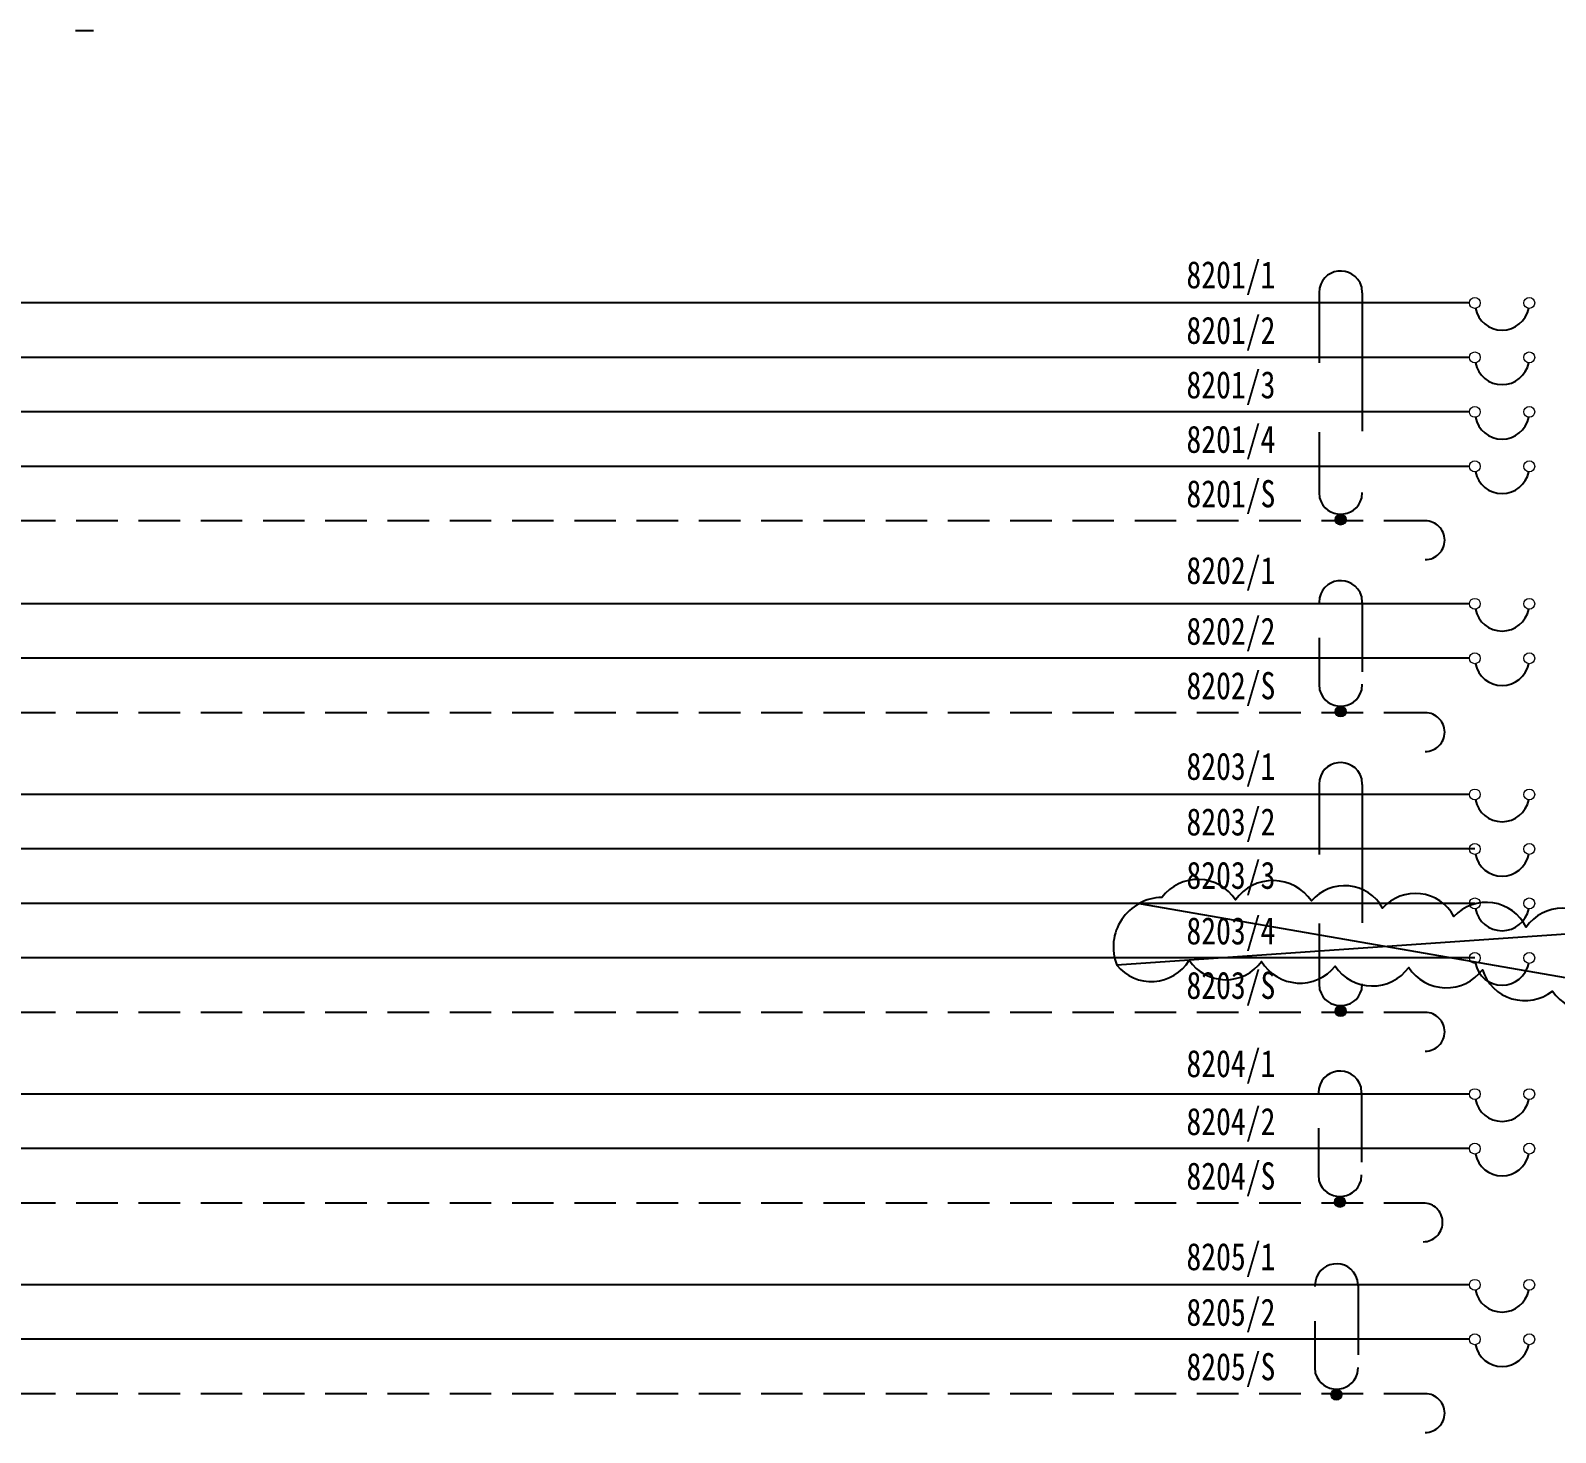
# Model space of a CAD drawing. Header units: millimetres. Extents: x 1677 to 2236, y -507 to -75.
# Drawn here: x 2093.2 to 2163.2, y -429.7 to -365.4 of the extents above; entities that cross this region are included whole.
import ezdxf
from ezdxf.enums import TextEntityAlignment as Align

# ---------------------------------------------------------------- set-up
doc = ezdxf.new("R2010")
doc.units = ezdxf.units.MM
doc.linetypes.add('HIDDEN', pattern=[9.525, 6.35, -3.175])
for name, color, linetype, lineweight in [('7', 7, 'Continuous', 15), ('LINE', 7, 'Continuous', 15), ('TEXT', 7, 'Continuous', 15)]:
    doc.layers.add(name, color=color, linetype=linetype, lineweight=lineweight)
for name, color, linetype in [('SHIELD', 41, 'Continuous'), ('TX+', 1, 'Continuous'), ('TX-', 30, 'Continuous')]:
    doc.layers.add(name, color=color, linetype=linetype)
doc.styles.add('ROMANS', font='txt', dxfattribs={"height": 0.2})

# ---------------------------------------------------------------- blocks, each defined once
blk = doc.blocks.new('BALL')
at = {"layer": 'LINE'}
h = blk.add_hatch(color=256, dxfattribs=at)
h.paths.add_polyline_path([(203.75, 320.229, 0.41419), (203.5, 319.979), (203.75, 319.979)])
h.paths.add_polyline_path([(203.75, 320.229), (203.75, 319.979), (204, 319.979, 0.41419)])
h.paths.add_polyline_path([(204, 319.979, 0.00002), (204, 319.979), (203.5, 319.979, 1.00004)])
blk.add_circle((203.75, 319.979), 0.25, dxfattribs=at)
blk = doc.blocks.new('A$C38FC7A60')
at = {"layer": 'SHIELD', "linetype": 'HIDDEN'}
for p, q in [((-1.98, 10), (-1.98, 2.5)), ((0, 0), (0, 0.52))]:
    blk.add_line(p, q, dxfattribs=at)
for points in [[(-1.98, 10), (-1.98, 10), (-1.94, 10.52), (-1.94, 10.52), (-1.23, 12.78), (1.93, 12.35), (1.98, 10), (1.98, 10), (1.98, 2.5), (1.98, 2.5)], [(1.98, 2.5), (1.98, 2.5), (1.94, 1.98), (1.94, 1.98), (1.34, 0.01), (-1.34, 0.01), (-1.94, 1.98), (-1.94, 1.98), (-1.98, 2.5), (-1.98, 2.5)]]:
    blk.add_open_spline(points, degree=3, knots=[0, 0, 0, 0, 1, 1, 1, 2, 2, 2, 3, 3, 3, 3], dxfattribs=at)
at = {"layer": 'SHIELD', "linetype": 'HIDDEN', "xscale": -2, "yscale": 2, "zscale": 2}
blk.add_blockref('BALL', (407.5, -639.96), dxfattribs=at)

msp = doc.modelspace()

# ---------------------------------------------------------------- linework, layer by layer
at = {"color": 0}
msp.add_line((2095.233, -365.357), (2096.067, -365.357), dxfattribs=at)
for p, q in [((2159.208, -377.857), (1817.139, -377.857)), ((2159.208, -380.357), (1817.139, -380.357)), ((2159.208, -382.857), (1817.139, -382.857)), ((2159.208, -385.357), (1817.139, -385.357)), ((2159.208, -391.664), (1817.139, -391.664)), ((2159.208, -394.164), (1817.139, -394.164)), ((2159.208, -400.414), (1817.139, -400.414)), ((2159.458, -402.914), (1817.139, -402.914)), ((2159.208, -405.414), (1817.139, -405.414)), ((2159.458, -407.914), (1817.139, -407.914)), ((2159.208, -414.164), (1817.139, -414.164)), ((2159.208, -416.664), (1817.139, -416.664))]:
    msp.add_line(p, q)
at = {"color": 1}
for p, q in [((2144.057, -405.414), (2169.55, -409.854)), ((2168.464, -406.498), (2143.024, -408.241))]:
    msp.add_line(p, q, dxfattribs=at)
msp.add_lwpolyline([(2165.141, -406.498, 0.520567), (2161.818, -406.498, 0.520567), (2161.818, -406.498, 0.520567), (2158.495, -406.008, 0.520567), (2158.495, -406.008, 0.520567), (2155.227, -405.627, 0.520567), (2155.227, -405.627, 0.520567), (2151.958, -405.301, 0.520567), (2151.958, -405.301, 0.520567), (2148.472, -405.246, 0.520567), (2148.472, -405.246, 0.520567), (2145.094, -405.137, 0.520567), (2145.094, -405.137, 0.520567), (2143.024, -408.241, 0.520567), (2146.347, -408.023, 0.520567), (2146.347, -408.023, 0.520567), (2149.67, -408.077, 0.520567), (2149.67, -408.077, 0.520567), (2153.048, -408.295, 0.520567), (2153.048, -408.295, 0.520567), (2156.425, -408.35, 0.520567), (2156.425, -408.35, 0.520567), (2159.803, -408.459, 0.520567), (2159.803, -408.459, 0.520567), (2163.017, -409.439, 0.520567), (2163.017, -409.439, 0.520567), (2166.503, -409.439, 0.520567)], format="xyb", dxfattribs=at)
at = {"color": 0}
for centre in [(2160.708, -377.857), (2160.708, -380.357), (2160.708, -382.857), (2160.708, -385.357), (2160.708, -391.664), (2160.708, -394.164), (2160.708, -400.414), (2160.708, -402.914), (2160.708, -405.414), (2160.708, -407.914), (2160.708, -414.164), (2160.708, -416.664), (2160.708, -422.914), (2160.708, -425.414)]:
    msp.add_arc(centre, 1.25, 191.47834, 348.52166, dxfattribs=at)
at = {"layer": 'LINE', "color": 0}
for centre in [(2159.458, -377.857), (2161.958, -377.857), (2159.458, -380.357), (2161.958, -380.357), (2159.458, -382.857), (2161.958, -382.857), (2159.458, -385.357), (2161.958, -385.357), (2159.458, -391.664), (2161.958, -391.664), (2159.458, -394.164), (2161.958, -394.164), (2159.458, -400.414), (2161.958, -400.414), (2159.458, -402.914), (2161.958, -402.914), (2159.458, -405.414), (2161.958, -405.414), (2159.458, -407.914), (2161.958, -407.914), (2159.458, -414.164), (2161.958, -414.164), (2159.458, -416.664), (2161.958, -416.664), (2159.458, -422.914), (2161.958, -422.914), (2159.458, -425.414), (2161.958, -425.414)]:
    msp.add_circle(centre, 0.25, dxfattribs=at)
at = {"layer": 'SHIELD', "linetype": 'HIDDEN'}
for p, q in [((2154.292, -377.396), (2154.292, -386.55)), ((2153.301, -387.8), (2153.301, -387.542)), ((2154.292, -399.953), (2154.292, -409.107)), ((2159.458, -405.414), (2159.208, -405.414)), ((2159.458, -407.914), (2159.208, -407.914)), ((2153.301, -410.357), (2153.301, -410.098))]:
    msp.add_line(p, q, dxfattribs=at)
at = {"layer": 'SHIELD', "linetype": 'HIDDEN', "ltscale": 0.3}
for p, q in [((2157.185, -387.857), (1817.139, -387.857)), ((2157.185, -396.664), (1817.139, -396.664)), ((2157.185, -410.414), (1817.139, -410.414)), ((2157.185, -419.164), (1817.139, -419.164)), ((2157.185, -427.914), (1817.139, -427.914))]:
    msp.add_line(p, q, dxfattribs=at)
at = {"layer": 'SHIELD', "linetype": 'HIDDEN'}
for centre, end in [((2157.185, -388.746), 90), ((2157.185, -397.553), 90), ((2157.185, -411.303), 90), ((2157.091, -420.048), 83.95998), ((2157.185, -428.803), 90)]:
    msp.add_arc(centre, 0.889, 270, end, dxfattribs=at)
for points in [[(2154.292, -377.396), (2154.292, -377.396), (2154.271, -377.137), (2154.271, -377.137), (2153.918, -376.008), (2152.334, -376.222), (2152.309, -377.396), (2152.309, -377.396), (2152.309, -386.55), (2152.309, -386.55)], [(2152.309, -386.55), (2152.309, -386.55), (2152.331, -386.809), (2152.331, -386.809), (2152.63, -387.794), (2153.971, -387.794), (2154.271, -386.809), (2154.271, -386.809), (2154.292, -386.55), (2154.292, -386.55)], [(2154.292, -399.953), (2154.292, -399.953), (2154.271, -399.694), (2154.271, -399.694), (2153.918, -398.565), (2152.334, -398.779), (2152.309, -399.953), (2152.309, -399.953), (2152.309, -409.107), (2152.309, -409.107)], [(2152.309, -409.107), (2152.309, -409.107), (2152.331, -409.366), (2152.331, -409.366), (2152.63, -410.351), (2153.971, -410.351), (2154.271, -409.366), (2154.271, -409.366), (2154.292, -409.107), (2154.292, -409.107)]]:
    msp.add_open_spline(points, degree=3, knots=[0, 0, 0, 0, 1, 1, 1, 2, 2, 2, 3, 3, 3, 3], dxfattribs=at)
at = {"layer": 'TX+'}
msp.add_line((2159.208, -422.914), (1817.139, -422.914), dxfattribs=at)
at = {"layer": 'TX-'}
msp.add_line((2159.208, -425.414), (1817.139, -425.414), dxfattribs=at)

# ---------------------------------------------------------------- block references
at = {"layer": '7', "xscale": -0.5, "yscale": 0.5, "zscale": 0.5}
for p in [(2153.301, -396.607), (2153.269, -419.111), (2153.107, -427.954)]:
    msp.add_blockref('A$C38FC7A60', p, dxfattribs=at)
at = {"layer": 'SHIELD', "linetype": 'HIDDEN'}
for p in [(1949.551, -707.779), (1949.551, -730.336)]:
    msp.add_blockref('BALL', p, dxfattribs=at)

# ---------------------------------------------------------------- texts
at = {"layer": 'TEXT', "style": 'ROMANS', "width": 0.8}
for s, p in [('8201/1', (2150.305, -376.563)), ('8201/2', (2150.305, -379.113)), ('8201/3', (2150.305, -381.613)), ('8201/4', (2150.305, -384.113)), ('8201/S', (2150.305, -386.613)), ('8202/1', (2150.305, -390.134)), ('8202/2', (2150.305, -392.92)), ('8202/S', (2150.305, -395.42)), ('8203/1', (2150.305, -399.12)), ('8203/2', (2150.305, -401.67)), ('8203/3', (2150.305, -404.12)), ('8203/4', (2150.305, -406.67)), ('8203/S', (2150.305, -409.17)), ('8204/1', (2150.305, -412.761)), ('8204/2', (2150.305, -415.42)), ('8204/S', (2150.305, -417.92)), ('8205/1', (2150.305, -421.62)), ('8205/2', (2150.305, -424.17)), ('8205/S', (2150.305, -426.67))]:
    msp.add_text(s, height=1.25, dxfattribs=at).set_placement(p, align=Align.MIDDLE_RIGHT)

doc.saveas('drawing.dxf')
